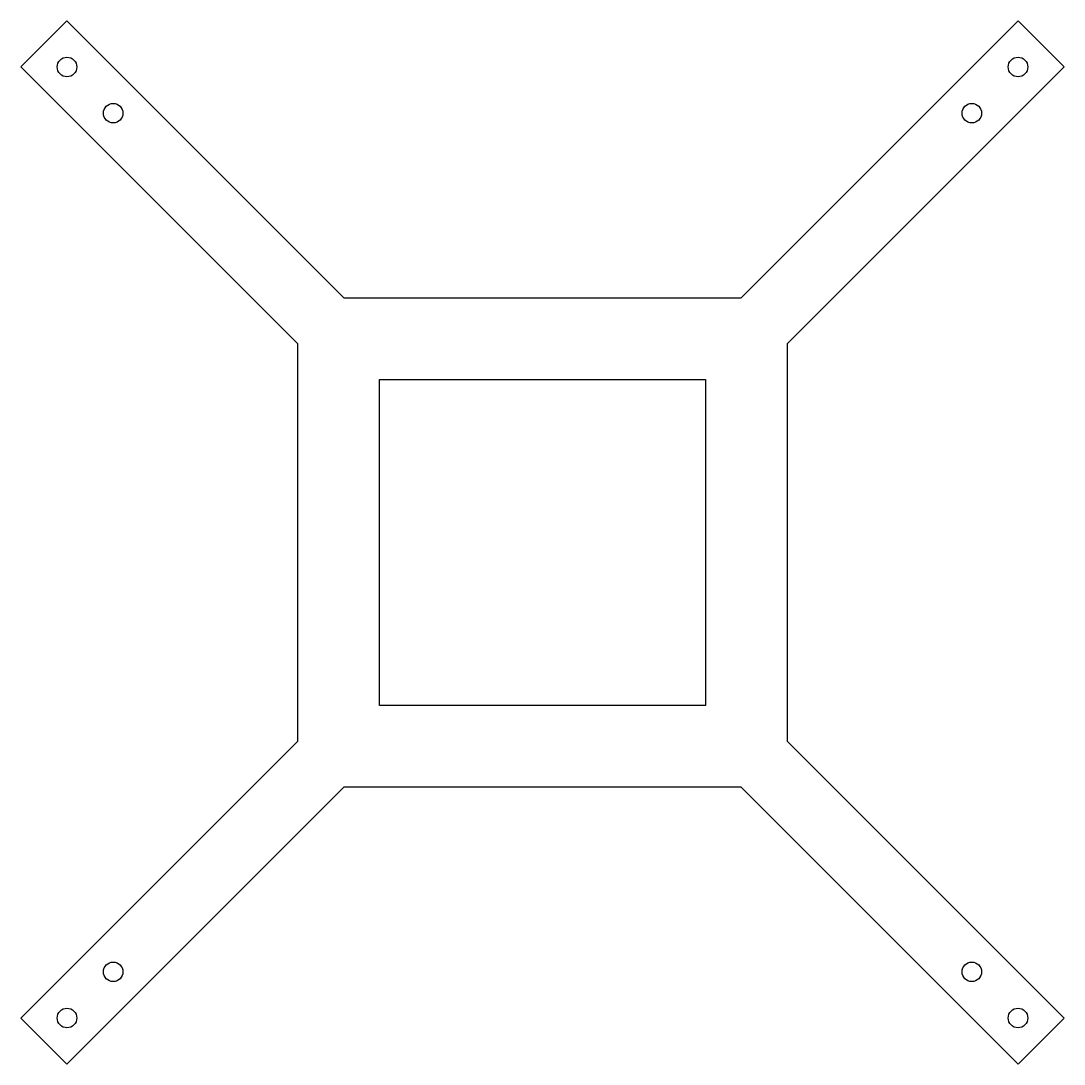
# Model space of a CAD drawing. Header units: millimetres. Extents: x -8 to 8, y -8 to 8.
import ezdxf

# ---------------------------------------------------------------- set-up
doc = ezdxf.new("R2010")
doc.units = ezdxf.units.MM

msp = doc.modelspace()

# ---------------------------------------------------------------- linework, layer by layer
at = {"color": 7, "linetype": 'Continuous', "lineweight": 25}
for p, q in [((-7.993, 7.286), (-7.286, 7.993)), ((-7.286, 7.993), (-3.043, 3.75)), ((3.043, 3.75), (7.286, 7.993)), ((7.286, 7.993), (7.993, 7.286)), ((-3.75, 3.043), (-7.993, 7.286)), ((7.993, 7.286), (3.75, 3.043)), ((-3.043, 3.75), (3.043, 3.75)), ((-3.75, -3.043), (-3.75, 3.043)), ((3.75, 3.043), (3.75, -3.043)), ((-2.5, 2.5), (2.5, 2.5)), ((-2.5, -2.5), (-2.5, 2.5)), ((2.5, 2.5), (2.5, -2.5)), ((2.5, -2.5), (-2.5, -2.5)), ((-7.993, -7.286), (-3.75, -3.043)), ((3.75, -3.043), (7.993, -7.286)), ((-3.043, -3.75), (-7.286, -7.993)), ((3.043, -3.75), (-3.043, -3.75)), ((7.286, -7.993), (3.043, -3.75)), ((-7.286, -7.993), (-7.993, -7.286)), ((7.993, -7.286), (7.286, -7.993))]:
    msp.add_line(p, q, dxfattribs=at)
for centre in [(-7.286, 7.286), (7.286, 7.286), (-6.578, 6.578), (6.578, 6.578), (-6.578, -6.578), (6.578, -6.578), (-7.286, -7.286), (7.286, -7.286)]:
    msp.add_circle(centre, 0.15, dxfattribs=at)

doc.saveas('drawing.dxf')
